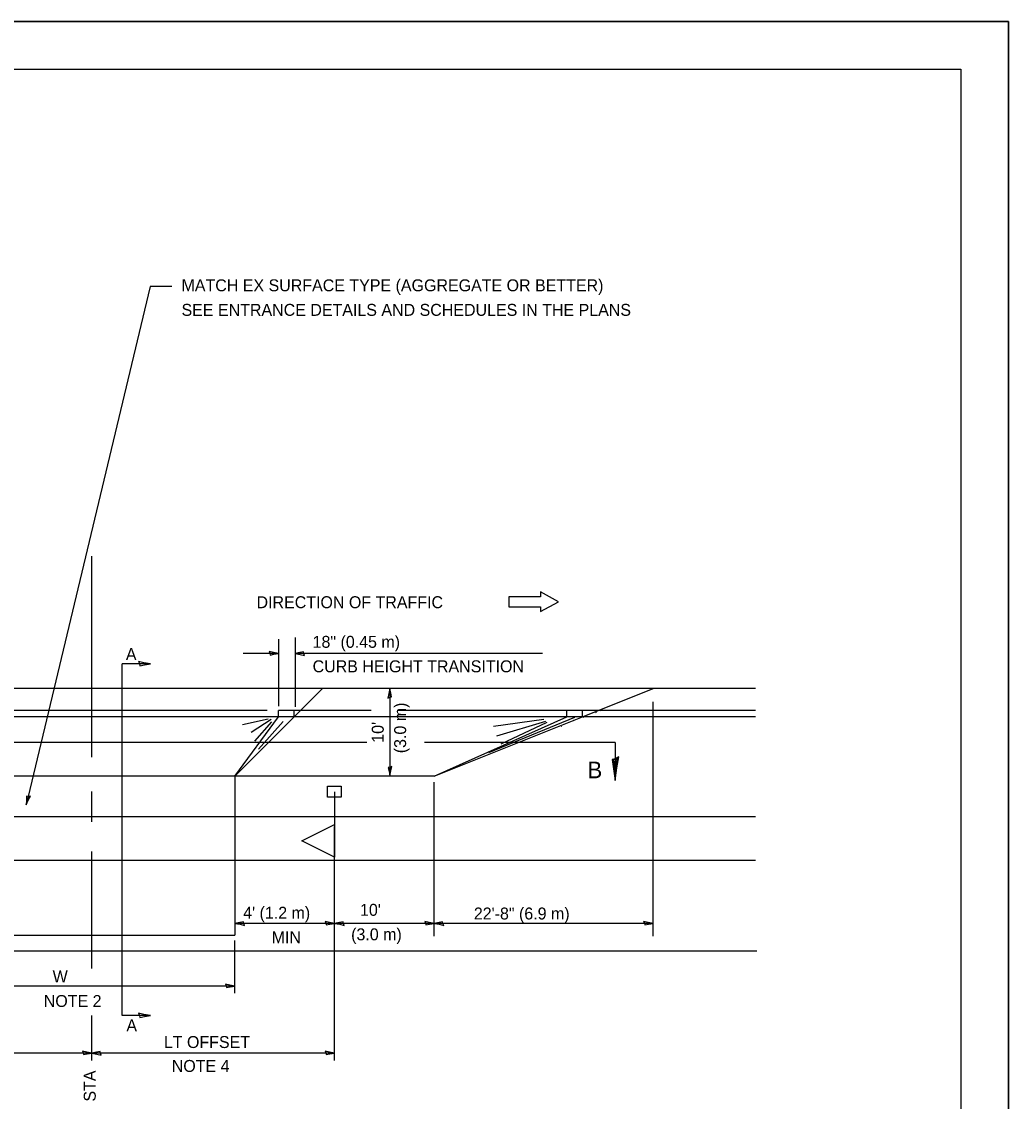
# Model space of a CAD drawing. Extents: x 663632 to 665672, y 1178627 to 1179067.
# Drawn here: x 664784.3 to 664992.3, y 1178839.4 to 1179067 of the extents above; entities that cross this region are included whole.
import ezdxf

# ---------------------------------------------------------------- set-up
doc = ezdxf.new("R2010")
doc.units = 0
for name, color, linetype in [('Design_PR_Back of Gutter or Curb line', 7, 'Continuous'), ('Design_PR_Face of Curb line', 7, 'Continuous'), ('Design_PR_PMK Symbols', 7, 'Continuous'), ('Design_PR_Roadway Dimensions', 7, 'Continuous'), ('Design_PR_Roadway Notes', 7, 'Continuous'), ('Design_PR_Sidewalk', 7, 'Continuous'), ('Level 48', 7, 'Continuous'), ('ROW_EX ROW Line', 7, 'Continuous'), ('Sheets_50 Reference Boundary', 7, 'Continuous'), ('Sheets_General Details', 7, 'Continuous'), ('Sheets_Printer Plotting Border', 7, 'Continuous'), ('Stage_Construction Traffic Control', 7, 'Continuous'), ('Topo_Mailbox', 7, 'Continuous')]:
    doc.layers.add(name, color=color, linetype=linetype)

msp = doc.modelspace()

# ---------------------------------------------------------------- linework, layer by layer
at = {"layer": 'Design_PR_Back of Gutter or Curb line'}
for p, q in [((664857.97, 1178921.79), (664838.48, 1178921.79)), ((664939.02, 1178921.79), (664863.55, 1178921.79)), ((664939.02, 1178920.45), (664902.54, 1178920.45))]:
    msp.add_line(p, q, dxfattribs=at)
at = {"layer": 'Design_PR_Face of Curb line'}
for p, q in [((664841.79, 1178920.45), (664847.74, 1178926.4)), ((664902.54, 1178920.45), (664917.41, 1178926.4)), ((664902.54, 1178920.45), (664680.07, 1178920.45)), ((664836.08, 1178921.79), (664685.21, 1178921.79)), ((664829.29, 1178907.95), (664841.79, 1178920.45)), ((664829.29, 1178907.95), (664838.48, 1178920.45)), ((664836.27, 1178919.96), (664830.9, 1178918.75)), ((664836.92, 1178919.87), (664832.68, 1178917.13)), ((664838.48, 1178920.45), (664838.48, 1178921.79)), ((664841.79, 1178920.45), (664841.79, 1178921.79)), ((664857.81, 1178921.79), (664842.78, 1178921.79)), ((664871.29, 1178907.95), (664899.23, 1178920.45)), ((664871.29, 1178907.95), (664902.54, 1178920.45)), ((664882.76, 1178912.92), (664900.94, 1178920.35)), ((664883.75, 1178918.44), (664894.4, 1178919.92)), ((664899.23, 1178920.45), (664899.23, 1178921.79)), ((664902.54, 1178920.45), (664902.54, 1178921.79)), ((664836.99, 1178919.41), (664833.37, 1178915.28)), ((664839.41, 1178919.46), (664834.24, 1178913.63)), ((664884.5, 1178916.45), (664894.81, 1178919.5)), ((664885.36, 1178914.77), (664895.12, 1178919.28)), ((664829.29, 1178907.95), (664768.94, 1178907.95)), ((664871.29, 1178907.95), (664829.29, 1178907.95)), ((664768.94, 1178899.45), (664829.29, 1178899.45)), ((664768.94, 1178890.19), (664829.29, 1178890.19))]:
    msp.add_line(p, q, dxfattribs=at)
at = {"layer": 'Design_PR_PMK Symbols'}
msp.add_line((664939.02, 1178926.4), (664641.62, 1178926.4), dxfattribs=at)
at = {"layer": 'Design_PR_Roadway Dimensions'}
for p, q in [((664861.94, 1178926.4), (664861.94, 1178907.95)), ((664917.41, 1178909.97), (664917.41, 1178923.56)), ((664917.41, 1178874.17), (664917.41, 1178909.97)), ((664871.29, 1178874.17), (664871.29, 1178906.66)), ((664850.29, 1178876.89), (664829.29, 1178876.89)), ((664871.29, 1178876.89), (664850.29, 1178876.89)), ((664917.41, 1178876.89), (664871.29, 1178876.89)), ((664829.29, 1178862.19), (664829.29, 1178873.26)), ((664829.29, 1178863.69), (664768.94, 1178863.69))]:
    msp.add_line(p, q, dxfattribs=at)
for points in [[(664861.52, 1178924.4), (664861.91, 1178924.57), (664862.27, 1178924.63), (664862.11, 1178925.4), (664861.94, 1178926.4), (664861.75, 1178925.34)], [(664862.36, 1178909.95), (664861.97, 1178909.79), (664861.61, 1178909.73), (664861.77, 1178908.95), (664861.94, 1178907.95), (664862.13, 1178909.02)], [(664831.29, 1178876.47), (664831.13, 1178876.86), (664831.07, 1178877.23), (664830.29, 1178877.06), (664829.29, 1178876.89), (664830.36, 1178876.7)], [(664848.29, 1178877.31), (664848.45, 1178876.93), (664848.52, 1178876.56), (664849.29, 1178876.72), (664850.29, 1178876.89), (664849.22, 1178877.08)], [(664852.29, 1178876.47), (664852.13, 1178876.86), (664852.06, 1178877.23), (664851.29, 1178877.06), (664850.29, 1178876.89), (664851.36, 1178876.7)], [(664869.29, 1178877.31), (664869.45, 1178876.93), (664869.51, 1178876.56), (664870.29, 1178876.72), (664871.29, 1178876.89), (664870.22, 1178877.08)], [(664873.29, 1178876.47), (664873.12, 1178876.86), (664873.06, 1178877.23), (664872.29, 1178877.06), (664871.29, 1178876.89), (664872.35, 1178876.7)], [(664915.41, 1178877.31), (664915.58, 1178876.93), (664915.64, 1178876.56), (664916.41, 1178876.72), (664917.41, 1178876.89), (664916.35, 1178877.08)], [(664827.29, 1178864.11), (664827.45, 1178863.72), (664827.52, 1178863.36), (664828.29, 1178863.52), (664829.29, 1178863.69), (664828.22, 1178863.88)]]:
    msp.add_lwpolyline(points, close=True, dxfattribs=at)
at = {"layer": 'Design_PR_Roadway Notes'}
for p, q in [((664799.12, 1178911.92), (664799.12, 1178954.3)), ((664838.48, 1178936.77), (664838.48, 1178922.67)), ((664841.95, 1178937.17), (664841.95, 1178922.56)), ((664838.48, 1178933.79), (664831, 1178933.79)), ((664894.08, 1178933.79), (664841.95, 1178933.79)), ((664805.5, 1178857.45), (664805.5, 1178931.6)), ((664811.46, 1178931.6), (664805.5, 1178931.6)), ((664857.05, 1178915.03), (664673.15, 1178915.03)), ((664909.42, 1178915.03), (664869.21, 1178915.03)), ((664909.42, 1178915.03), (664909.42, 1178907.01)), ((664799.12, 1178898.28), (664799.12, 1178904.7)), ((664850.29, 1178847.98), (664850.29, 1178897.34)), ((664799.12, 1178867.41), (664799.12, 1178892.02)), ((664799.12, 1178847.98), (664799.12, 1178857.46)), ((664811.46, 1178857.45), (664805.5, 1178857.45)), ((664799.12, 1178849.56), (664747.94, 1178849.56)), ((664850.29, 1178849.56), (664799.12, 1178849.56))]:
    msp.add_line(p, q, dxfattribs=at)
for points in [[(664816, 1179011.16), (664811.41, 1179011.14), (664785.29, 1178901.87)], [(664909.48, 1178911.6), (664908.8, 1178911.44), (664909.1, 1178909.5), (664909.42, 1178907.01), (664909.78, 1178909.67), (664910.19, 1178912.01), (664909.48, 1178911.6), (664909.03, 1178911.39), (664909.42, 1178908.68), (664909.94, 1178911.64), (664909.36, 1178911.21), (664909.44, 1178909.96), (664909.62, 1178911.16)]]:
    msp.add_lwpolyline(points, dxfattribs=at)
for points in [[(664836.48, 1178934.2), (664836.64, 1178933.82), (664836.71, 1178933.45), (664837.48, 1178933.61), (664838.48, 1178933.79), (664837.41, 1178933.98)], [(664843.95, 1178933.37), (664843.79, 1178933.75), (664843.73, 1178934.12), (664842.95, 1178933.96), (664841.95, 1178933.79), (664843.02, 1178933.59)], [(664808.94, 1178932.13), (664809.14, 1178931.64), (664809.22, 1178931.18), (664810.2, 1178931.38), (664811.46, 1178931.6), (664810.11, 1178931.84)], [(664786.16, 1178903.72), (664785.75, 1178903.65), (664785.37, 1178903.68), (664785.35, 1178902.89), (664785.29, 1178901.87), (664785.72, 1178902.86)], [(664808.94, 1178857.98), (664809.14, 1178857.5), (664809.22, 1178857.03), (664810.2, 1178857.24), (664811.46, 1178857.45), (664810.11, 1178857.7)], [(664797.12, 1178849.98), (664797.28, 1178849.59), (664797.35, 1178849.23), (664798.12, 1178849.39), (664799.12, 1178849.56), (664798.05, 1178849.75)], [(664801.12, 1178849.14), (664800.96, 1178849.53), (664800.9, 1178849.89), (664800.12, 1178849.73), (664799.12, 1178849.56), (664800.19, 1178849.36)], [(664848.29, 1178849.98), (664848.45, 1178849.59), (664848.52, 1178849.23), (664849.29, 1178849.39), (664850.29, 1178849.56), (664849.22, 1178849.75)]]:
    msp.add_lwpolyline(points, close=True, dxfattribs=at)
at = {"layer": 'Design_PR_Sidewalk'}
for p, q in [((664829.29, 1178907.95), (664829.29, 1178874.39)), ((664829.29, 1178899.45), (664939.02, 1178899.45)), ((664829.29, 1178890.19), (664939.02, 1178890.19)), ((664768.94, 1178874.39), (664829.29, 1178874.39))]:
    msp.add_line(p, q, dxfattribs=at)
at = {"layer": 'Level 48'}
msp.add_lwpolyline([(664312.3, 1179066.97), (664992.3, 1179066.97), (664992.3, 1178626.97), (664312.3, 1178626.97)], close=True, dxfattribs=at)
at = {"layer": 'ROW_EX ROW Line'}
msp.add_line((664641.62, 1178871.08), (664939.27, 1178871.08), dxfattribs=at)
at = {"layer": 'Sheets_50 Reference Boundary'}
msp.add_lwpolyline([(664352.3, 1179056.96), (664982.3, 1179056.96), (664982.3, 1178656.97), (664352.3, 1178656.97)], close=True, dxfattribs=at)
at = {"layer": 'Sheets_General Details'}
for p, q in [((664992.3, 1179066.97), (664312.3, 1179066.97)), ((664992.3, 1178626.97), (664992.3, 1179066.97)), ((664906.23, 1178921.78), (664906.39, 1178921.86)), ((664899.23, 1178921.79), (664863.74, 1178921.79)), ((664900.54, 1178919.62), (664900.7, 1178919.7)), ((664902.66, 1178920.36), (664902.82, 1178920.44)), ((664905.28, 1178921.37), (664905.45, 1178921.46)), ((664897.58, 1178918.45), (664897.64, 1178918.48)), ((664898.01, 1178918.45), (664898.16, 1178918.52))]:
    msp.add_line(p, q, dxfattribs=at)
msp.add_lwpolyline([(664352.3, 1179056.97), (664982.3, 1179056.97), (664982.3, 1178636.97), (664352.3, 1178636.97)], close=True, dxfattribs=at)
at = {"layer": 'Sheets_Printer Plotting Border'}
msp.add_lwpolyline([(664312.3, 1178626.97), (664992.3, 1178626.97), (664992.3, 1179066.97), (664312.3, 1179066.97)], close=True, dxfattribs=at)
at = {"layer": 'Stage_Construction Traffic Control'}
msp.add_lwpolyline([(664887.01, 1178945.75), (664887.01, 1178943.65), (664893.66, 1178943.65), (664893.66, 1178942.6), (664897.51, 1178944.7), (664893.66, 1178946.8), (664893.66, 1178945.75)], close=True, dxfattribs=at)
at = {"layer": 'Topo_Mailbox'}
for p, q in [((664850.26, 1178904.65), (664850.26, 1178890.87)), ((664843.38, 1178894.31), (664850.26, 1178897.76)), ((664850.26, 1178890.87), (664843.38, 1178894.31))]:
    msp.add_line(p, q, dxfattribs=at)
msp.add_lwpolyline([(664848.76, 1178905.82), (664851.68, 1178905.82), (664851.68, 1178903.47), (664848.76, 1178903.47)], close=True, dxfattribs=at)

# ---------------------------------------------------------------- texts
at = {"layer": 'Design_PR_Roadway Dimensions'}
for s, p in [('(3.0 m)', (664865.36, 1178912.76)), ("10'", (664860.64, 1178914.97))]:
    msp.add_text(s, height=2.52, rotation=90, dxfattribs=at).set_placement(p)
for s, height, p in [("  10'", 2.52, (664853.77, 1178878.49)), ("4' (1.2 m)", 2.52, (664831.01, 1178877.88)), ('22\'-8" (6.9 m)', 2.5197, (664879.63, 1178877.72)), ('MIN', 2.52, (664837.02, 1178872.72)), ('(3.0 m)', 2.52, (664853.77, 1178873.33)), ('  W', 2.52, (664788.99, 1178864.45)), ('NOTE 2', 2.52, (664788.99, 1178859.28))]:
    msp.add_text(s, height=height, dxfattribs=at).set_placement(p)
at = {"layer": 'Design_PR_Roadway Notes'}
for s, height, p in [('MATCH EX SURFACE TYPE (AGGREGATE OR BETTER)', 2.5197, (664818.02, 1179010.12)), ('SEE ENTRANCE DETAILS AND SCHEDULES IN THE PLANS', 2.5197, (664818.02, 1179004.95)), ('DIRECTION OF TRAFFIC', 2.5197, (664833.83, 1178943.33)), ('18" (0.45 m)', 2.5197, (664845.65, 1178934.98)), ('A', 2.52, (664806.29, 1178932.39)), ('CURB HEIGHT TRANSITION', 2.5197, (664845.65, 1178929.82)), ('B', 3.5, (664903.57, 1178907.49)), ('A', 2.52, (664806.4, 1178854.13)), ('LT OFFSET', 2.52, (664814.3, 1178850.63)), (' NOTE 4', 2.52, (664815.03, 1178845.59))]:
    msp.add_text(s, height=height, dxfattribs=at).set_placement(p)
msp.add_text('STA', height=2.52, rotation=90, dxfattribs=at).set_placement((664799.94, 1178839.34))

doc.saveas('drawing.dxf')
